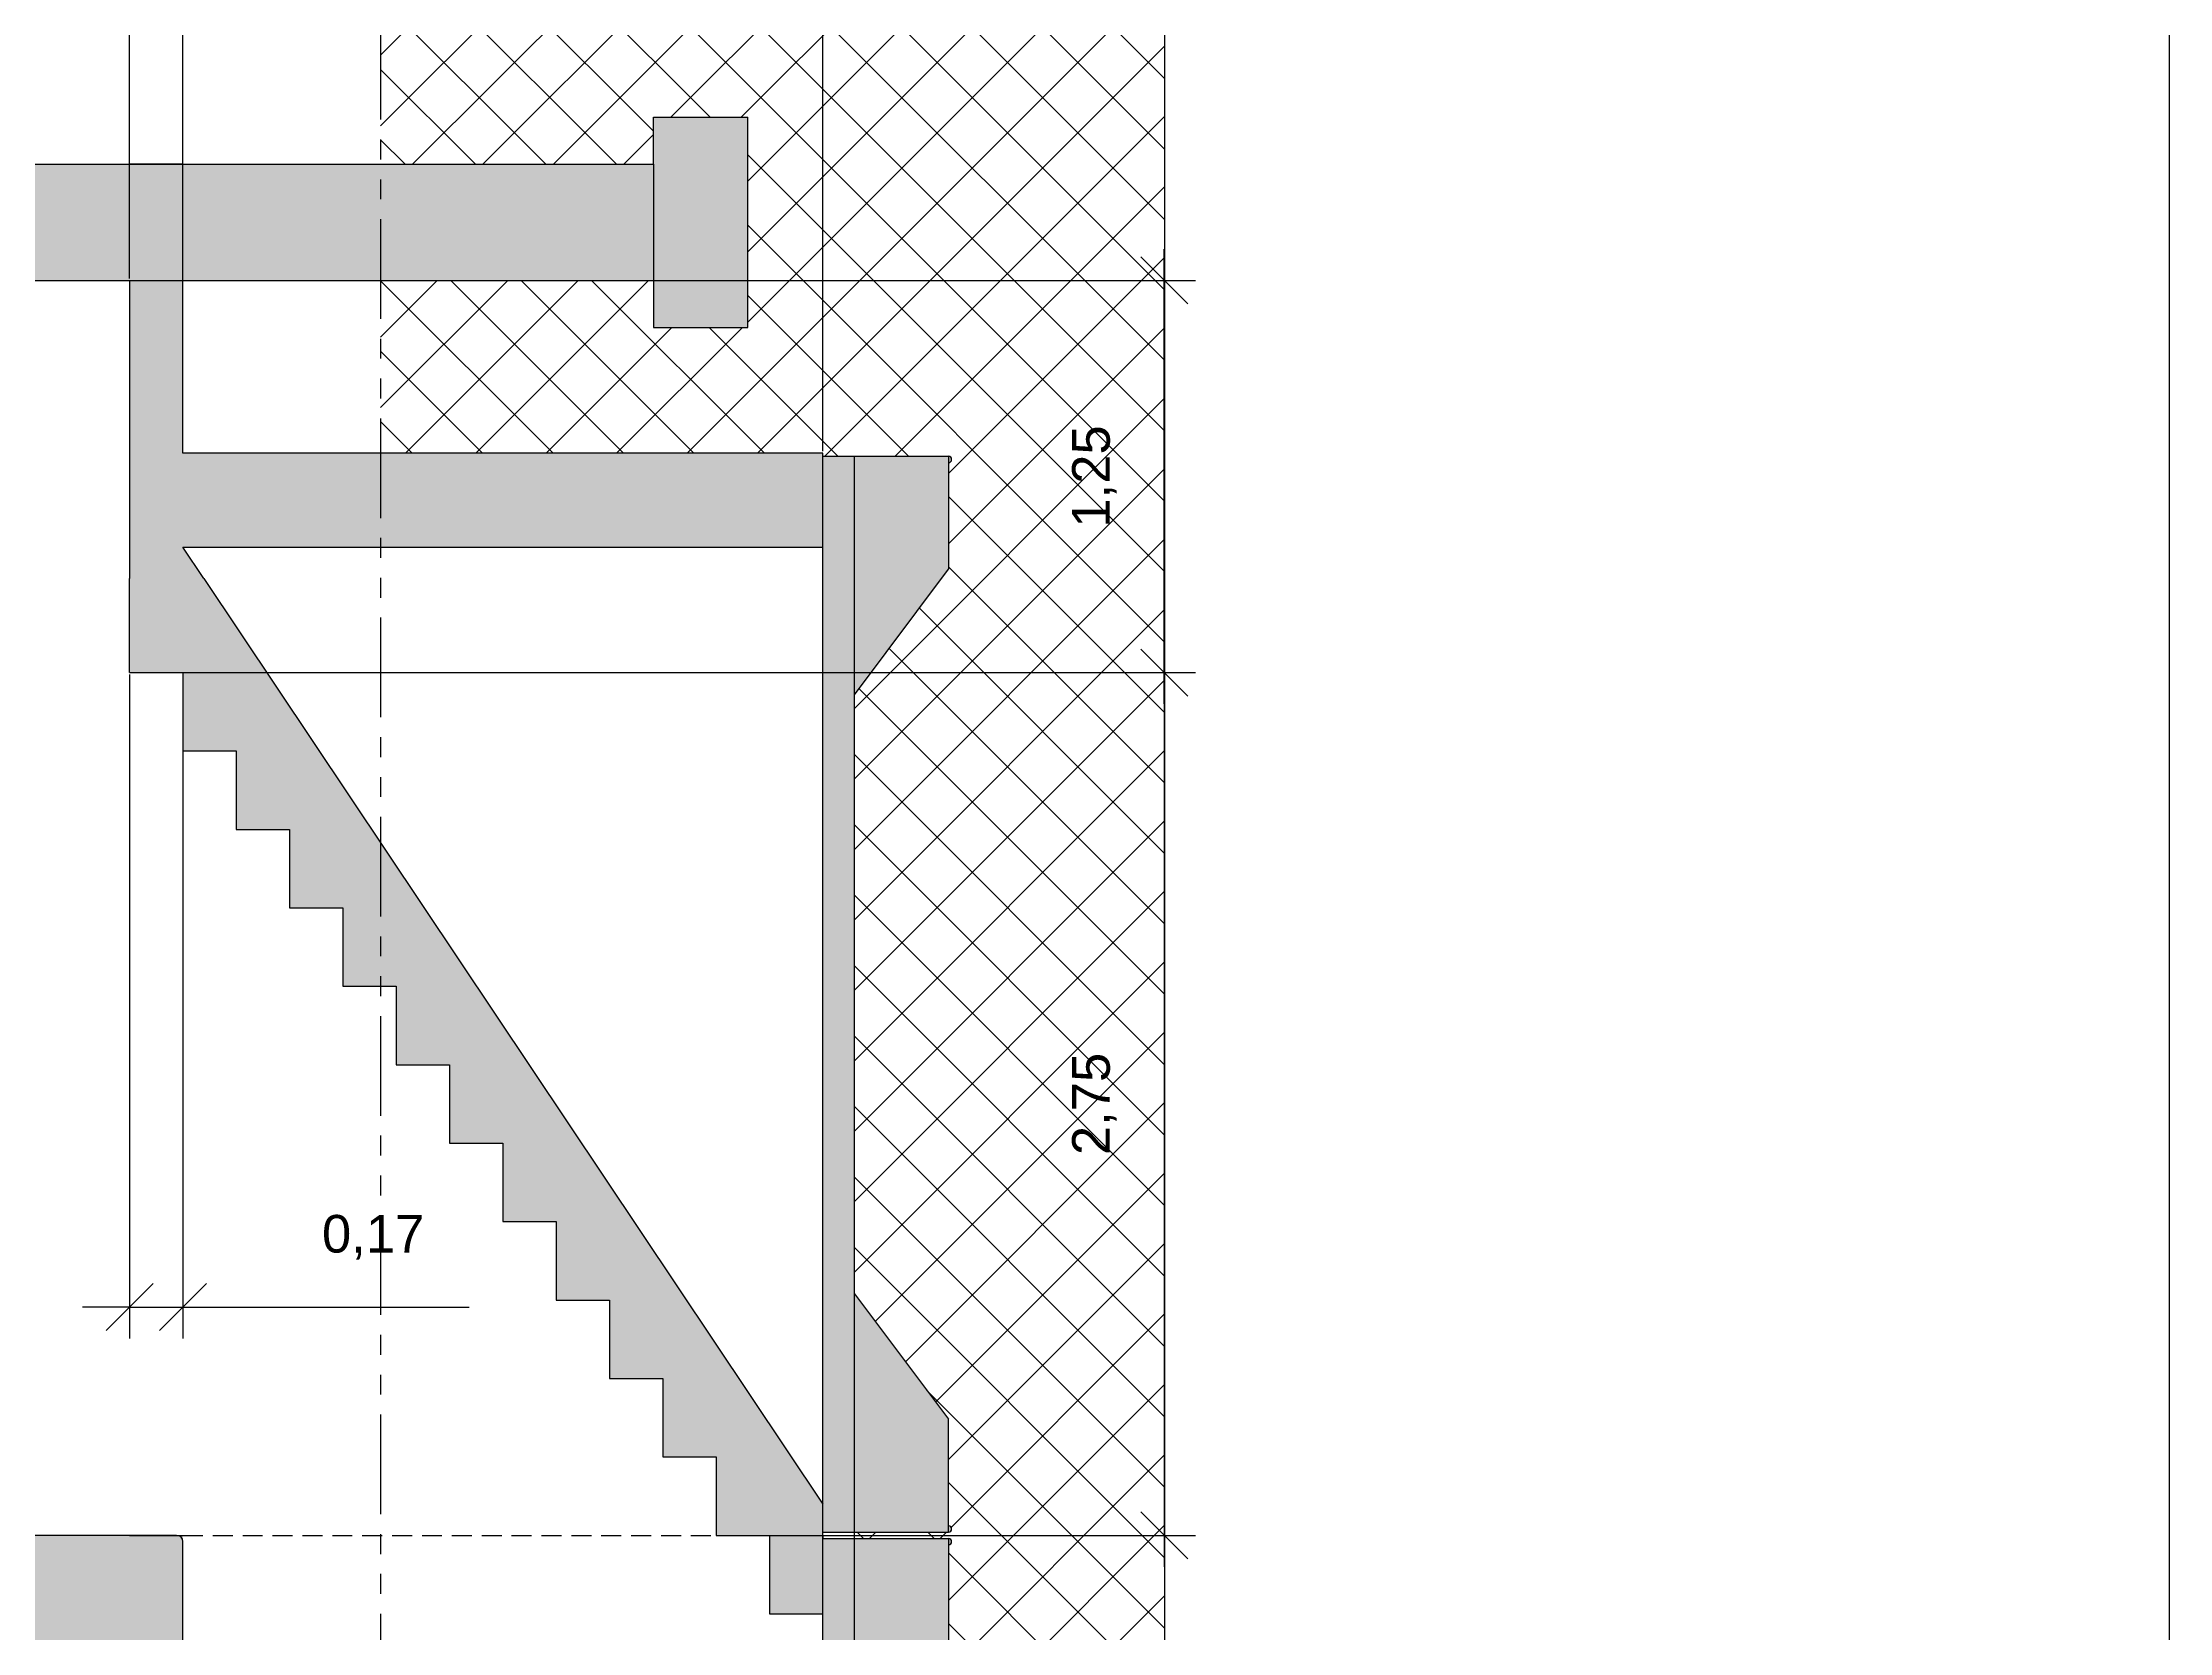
# Model space of a CAD drawing. Header units: millimetres. Extents: x -6247 to 53319, y -9113 to 41204.
# Drawn here: x 46540 to 53319, y 22834 to 27902 of the extents above; entities that cross this region are included whole.
import ezdxf

# ---------------------------------------------------------------- set-up
doc = ezdxf.new("R2010")
doc.units = ezdxf.units.MM
doc.linetypes.add('HIDDEN', pattern=[9.525, 6.35, -3.175])
doc.linetypes.add('PHANTOM2', pattern=[31.75, 15.875, -3.175, 3.175, -3.175, 3.175, -3.175])
doc.styles.get("Standard").update_dxf_attribs({"font": 'Arial.ttf', "height": 120})
doc.dimstyles.new('ISO-25', dxfattribs={"dimscale": 10, "dimtxt": 2.5, "dimasz": 15, "dimexe": 10, "dimexo": 0.625, "dimgap": 15, "dimtad": 1, "dimlfac": 0.001, "dimtxsty": 'Standard', "dimblk": 'OBLIQUE', "dimblk1": 'OBLIQUE', "dimblk2": 'OBLIQUE', "dimcen": 20, "dimdle": 10, "dimadec": 0, "dimazin": 0, "dimtfac": 1, "dimtmove": 0, "dimatfit": 3, "dimldrblk": 'OPEN90', "dimfxl": 1, "dimarcsym": 0})

# ---------------------------------------------------------------- blocks, each defined once
blk = doc.blocks.new('_Oblique')
at = {"color": 0, "linetype": 'ByBlock', "lineweight": -2}
blk.add_line((-0.5, -0.5), (0.5, 0.5), dxfattribs=at)
blk = doc.blocks.new('*D129')
at = {"color": 0, "lineweight": -2, "transparency": 16777216}
for p, q in [((46817.9, 25887.7), (46817.9, 23771.7)), ((46987.9, 25887.7), (46987.9, 23771.7)), ((46817.9, 23871.7), (46667.9, 23871.7)), ((46817.9, 23871.7), (46987.9, 23871.7)), ((46987.9, 23871.7), (47900.6, 23871.7))]:
    blk.add_line(p, q, dxfattribs=at)
at = {"layer": 'Defpoints', "color": 0, "transparency": 16777216}
for p in [(46817.9, 25893.9), (46987.9, 25893.9), (46987.9, 23871.7)]:
    blk.add_point(p, dxfattribs=at)
at = {"color": 0, "lineweight": -2, "transparency": 16777216, "xscale": 150, "yscale": 150, "zscale": 150}
blk.add_blockref('_Oblique', (46817.9, 23871.7), dxfattribs=at)
at = {"color": 0, "lineweight": -2, "transparency": 16777216, "xscale": 150, "yscale": 150, "zscale": 150, "rotation": 180}
blk.add_blockref('_Oblique', (46987.9, 23871.7), dxfattribs=at)
at = {"color": 0, "transparency": 16777216, "insert": (47594.2, 24094), "char_height": 120, "attachment_point": 5}
blk.add_mtext('0,17', dxfattribs=at)
blk = doc.blocks.new('_Open90')
at = {"color": 0, "linetype": 'ByBlock', "lineweight": -2}
for p, q in [((-0.5, 0.5), (0, 0)), ((0, 0), (-1, 0)), ((0, 0), (-0.5, -0.5))]:
    blk.add_line(p, q, dxfattribs=at)
blk = doc.blocks.new('*D131')
at = {"color": 0, "lineweight": -2, "transparency": 16777216}
for p, q in [((46817.9, 27150.2), (46817.9, 31260.1)), ((46987.9, 27150.2), (46987.9, 31260.1)), ((46817.9, 31160.1), (46667.9, 31160.1)), ((46817.9, 31160.1), (46987.9, 31160.1)), ((46987.9, 31160.1), (47137.9, 31160.1))]:
    blk.add_line(p, q, dxfattribs=at)
at = {"layer": 'Defpoints', "color": 0, "transparency": 16777216}
for p in [(46987.9, 31160.1), (46817.9, 27143.9), (46987.9, 27143.9)]:
    blk.add_point(p, dxfattribs=at)
at = {"color": 0, "lineweight": -2, "transparency": 16777216, "xscale": 150, "yscale": 150, "zscale": 150}
blk.add_blockref('_Oblique', (46817.9, 31160.1), dxfattribs=at)
at = {"color": 0, "lineweight": -2, "transparency": 16777216, "xscale": 150, "yscale": 150, "zscale": 150, "rotation": 180}
blk.add_blockref('_Oblique', (46987.9, 31160.1), dxfattribs=at)
at = {"color": 0, "transparency": 16777216, "insert": (46902.9, 31382.4), "char_height": 120, "attachment_point": 5}
blk.add_mtext('0,17', dxfattribs=at)
blk = doc.blocks.new('*D132')
at = {"color": 0, "lineweight": -2, "transparency": 16777216}
for p, q in [((50115.5, 25793.9), (50115.5, 27243.9)), ((46824.1, 27143.9), (50215.5, 27143.9)), ((46824.1, 25893.9), (50215.5, 25893.9))]:
    blk.add_line(p, q, dxfattribs=at)
at = {"layer": 'Defpoints', "color": 0, "transparency": 16777216}
for p in [(46817.9, 27143.9), (50115.5, 27143.9), (46817.9, 25893.9)]:
    blk.add_point(p, dxfattribs=at)
at = {"color": 0, "lineweight": -2, "transparency": 16777216, "xscale": 150, "yscale": 150, "zscale": 150}
for p, rotation in [((50115.5, 27143.9), 90), ((50115.5, 25893.9), 270)]:
    blk.add_blockref('_Oblique', p, dxfattribs=dict(at, rotation=rotation))
at = {"color": 0, "transparency": 16777216, "insert": (49893.2, 26518.9), "char_height": 120, "attachment_point": 5, "rotation": 90}
blk.add_mtext('1,25', dxfattribs=at)
blk = doc.blocks.new('*D133')
at = {"color": 0, "lineweight": -2, "transparency": 16777216}
for p, q in [((44217.9, 27150.2), (44217.9, 31260.2)), ((46817.9, 27150.2), (46817.9, 31260.2)), ((46917.9, 31160.2), (44117.9, 31160.2))]:
    blk.add_line(p, q, dxfattribs=at)
at = {"layer": 'Defpoints', "color": 0, "transparency": 16777216}
for p in [(44217.9, 31160.2), (44217.9, 27143.9), (46817.9, 27143.9)]:
    blk.add_point(p, dxfattribs=at)
at = {"color": 0, "lineweight": -2, "transparency": 16777216, "xscale": 150, "yscale": 150, "zscale": 150, "rotation": 180}
blk.add_blockref('_Oblique', (44217.9, 31160.2), dxfattribs=at)
at = {"color": 0, "lineweight": -2, "transparency": 16777216, "xscale": 150, "yscale": 150, "zscale": 150}
blk.add_blockref('_Oblique', (46817.9, 31160.2), dxfattribs=at)
at = {"color": 0, "transparency": 16777216, "insert": (45517.9, 31382.5), "char_height": 120, "attachment_point": 5}
blk.add_mtext('2,6', dxfattribs=at)
blk = doc.blocks.new('*D134')
at = {"color": 0, "lineweight": -2, "transparency": 16777216}
for p, q in [((46987.9, 26599.4), (46987.9, 31260.1)), ((49027.9, 26599.4), (49027.9, 31260.1)), ((46887.9, 31160.1), (49127.9, 31160.1))]:
    blk.add_line(p, q, dxfattribs=at)
at = {"layer": 'Defpoints', "color": 0, "transparency": 16777216}
for p in [(49027.9, 31160.1), (46987.9, 26593.2), (49027.9, 26593.2)]:
    blk.add_point(p, dxfattribs=at)
at = {"color": 0, "lineweight": -2, "transparency": 16777216, "xscale": 150, "yscale": 150, "zscale": 150, "rotation": 180}
blk.add_blockref('_Oblique', (46987.9, 31160.1), dxfattribs=at)
at = {"color": 0, "lineweight": -2, "transparency": 16777216, "xscale": 150, "yscale": 150, "zscale": 150}
blk.add_blockref('_Oblique', (49027.9, 31160.1), dxfattribs=at)
at = {"color": 0, "transparency": 16777216, "insert": (48007.9, 31382.4), "char_height": 120, "attachment_point": 5}
blk.add_mtext('2,04', dxfattribs=at)
blk = doc.blocks.new('*D135')
at = {"color": 0, "lineweight": -2, "transparency": 16777216}
for p, q in [((50115.5, 25993.9), (50115.5, 23043.9)), ((46824.1, 25893.9), (50215.5, 25893.9)), ((48694.1, 23143.9), (50215.5, 23143.9))]:
    blk.add_line(p, q, dxfattribs=at)
at = {"layer": 'Defpoints', "color": 0, "transparency": 16777216}
for p in [(46817.9, 25893.9), (48687.9, 23143.9), (50115.5, 23143.9)]:
    blk.add_point(p, dxfattribs=at)
at = {"color": 0, "lineweight": -2, "transparency": 16777216, "xscale": 150, "yscale": 150, "zscale": 150}
for p, rotation in [((50115.5, 25893.9), 90), ((50115.5, 23143.9), 270)]:
    blk.add_blockref('_Oblique', p, dxfattribs=dict(at, rotation=rotation))
at = {"color": 0, "transparency": 16777216, "insert": (49893.2, 24518.9), "char_height": 120, "attachment_point": 5, "rotation": 90}
blk.add_mtext('2,75', dxfattribs=at)

msp = doc.modelspace()

# ---------------------------------------------------------------- hatches: boundary and pattern name
h = msp.add_hatch()
h.set_pattern_fill('ANSI37', color=256, scale=50)
h.paths.add_polyline_path([(50117.876, 30513.923), (47617.876, 30513.923), (47617.876, 27513.923), (48487.876, 27513.923), (48487.876, 27663.923), (48787.876, 27663.923), (48787.876, 26993.923), (48487.876, 26993.923), (48487.876, 27143.923), (47617.876, 27143.923), (47617.876, 26593.17), (49027.876, 26593.17), (49027.876, 26583.17), (49427.876, 26583.17, -1), (49427.876, 26563.17), (49427.876, 26223.17), (49127.876, 25823.17), (49127.876, 23913.923), (49427.876, 23513.923), (49427.876, 23173.923, -1), (49427.876, 23153.923), (49127.876, 23153.923), (49127.876, 23133.923), (49427.876, 23133.923, -1), (49427.876, 23113.923), (49427.876, 22773.923), (49127.876, 22373.923), (49127.876, 17343.923), (49427.876, 16943.923), (49427.876, 16603.923, -1), (49427.876, 16583.923), (49027.876, 16583.923), (49027.876, 16573.923), (47617.876, 16573.923), (47617.876, 13573.923), (50117.876, 13573.923)])
h.paths.add_polyline_path([(50006.424, 26366.958), (50006.424, 26659.428), (49759.157, 26659.428), (49759.157, 26366.958)], flags=24)
h.paths.add_polyline_path([(47933.674, 28907.846), (48086.989, 28907.846), (48086.989, 29155.114), (47933.674, 29155.114)], flags=24)
h.paths.add_polyline_path([(50006.424, 24374.325), (50006.424, 24666.795), (49759.157, 24666.795), (49759.157, 24374.325)], flags=24)
h = msp.add_hatch(color=256)
h.dxf.hatch_style = 1
h.paths.add_polyline_path([(44217.876, 27143.923), (47617.876, 27143.923), (47617.876, 27513.923), (46987.876, 27513.923), (46817.876, 27513.923), (44017.876, 27513.923), (44017.876, 27813.923), (43717.876, 27813.923), (43566.626, 22942.622), (42617.972, 19798.419), (43717.876, 16273.923), (44017.876, 16273.923), (44017.876, 16573.923), (44667.876, 16573.923), (46817.876, 16573.923), (47617.876, 16573.923), (47617.876, 16943.923), (44667.876, 16943.923), (43831.696, 16943.923), (42983.412, 19798.016), (43837.857, 22774.759), (46987.876, 22774.759), (46987.876, 23143.923), (44217.876, 23143.923)])
h.paths.add_polyline_path([(48487.876, 27513.923), (47617.876, 27513.923), (47617.876, 27143.923), (48487.876, 27143.923)])
h.paths.add_polyline_path([(48787.876, 27663.923), (48487.876, 27663.923), (48487.876, 27513.923), (48487.876, 27143.923), (48487.876, 26993.923), (48787.876, 26993.923)])
h.paths.add_polyline_path([(47617.876, 26593.17), (46987.876, 26593.17), (46987.876, 27143.923), (46817.876, 27143.923), (46817.876, 26193.923), (46817.876, 25893.923), (46987.876, 25893.923), (46987.876, 25643.923), (47157.876, 25643.923), (47157.876, 25393.923), (47327.876, 25393.923), (47327.876, 25143.923), (47497.876, 25143.923), (47497.876, 24893.923), (47617.876, 24893.923), (47617.876, 25351.133), (47054.249, 26193.923), (46987.876, 26293.17), (47617.876, 26293.17)], flags=17)
h.paths.add_polyline_path([(49027.876, 26593.17), (47617.876, 26593.17), (47617.876, 26293.17), (49027.876, 26293.17)])
h.paths.add_polyline_path([(49427.876, 26583.17), (49127.876, 26583.17), (49127.876, 25823.17), (49427.876, 26223.17)])
h.paths.add_polyline_path([(49127.876, 26583.17), (49027.876, 26583.17), (49027.876, 26293.17), (49027.876, 23153.923), (49127.876, 23153.923)])
h.paths.add_polyline_path([(49427.876, 23513.923), (49127.876, 23913.923), (49127.876, 23153.923), (49427.876, 23153.923)])
h.paths.add_polyline_path([(49427.876, 23133.923), (49127.876, 23133.923), (49127.876, 22373.923), (49427.876, 22773.923)], flags=17)
h.paths.add_polyline_path([(49427.876, 23173.923), (49427.876, 23153.923, 1)])
h.paths.add_polyline_path([(49427.876, 23133.923), (49427.876, 23113.923, 1)])
h.paths.add_polyline_path([(49427.876, 26583.17), (49427.876, 26563.17, 1)])
h.paths.add_polyline_path([(49127.876, 23133.923), (49027.876, 23133.923), (49027.876, 16583.923), (49127.876, 16583.923), (49427.876, 16583.923), (49427.876, 16943.923), (49127.876, 17343.923)])
h.paths.add_polyline_path([(49027.876, 21823.923), (47617.876, 21823.923), (47617.876, 21723.923), (49027.876, 21723.923)])
h.paths.add_polyline_path([(49027.876, 19823.923), (47617.876, 19823.923), (47617.876, 19673.923), (49027.876, 19673.923)])
h.paths.add_polyline_path([(47617.876, 19823.923), (46987.876, 19823.923), (46987.876, 19673.923), (47617.876, 19673.923)], flags=17)
h.paths.add_polyline_path([(47617.876, 21823.923), (46987.876, 21823.923), (46987.876, 21723.923), (47617.876, 21723.923)], flags=17)
h.paths.add_polyline_path([(46987.876, 22774.759), (46817.876, 22774.759), (46817.876, 16943.923), (46987.876, 16943.923)], flags=17)
h.paths.add_polyline_path([(47617.876, 25351.133), (47617.876, 24893.923), (47667.876, 24893.923), (47667.876, 24643.923), (47837.876, 24643.923), (47837.876, 24393.923), (48007.876, 24393.923), (48007.876, 24143.923), (48177.876, 24143.923), (48177.876, 23893.923), (48347.876, 23893.923), (48347.876, 23643.923), (48517.876, 23643.923), (48517.876, 23393.923), (48687.876, 23393.923), (48687.876, 23143.923), (49027.876, 23143.923), (49027.876, 23153.923), (49027.876, 23242.763)])
h.paths.add_polyline_path([(49027.876, 23143.923), (48857.876, 23143.923), (48857.876, 22893.923), (49027.876, 22893.923)])
h.paths.add_polyline_path([(49027.876, 16943.923), (47617.876, 16943.923), (47617.876, 16573.923), (49027.876, 16573.923), (49027.876, 16583.923)])
h.paths.add_polyline_path([(44217.876, 22774.759), (44017.876, 22774.759), (44017.876, 16943.923), (44217.876, 16943.923)], flags=17)
h.paths.add_polyline_path([(46817.876, 19973.923), (44217.876, 19973.923), (44217.876, 19823.923), (46817.876, 19823.923)], flags=17)

# ---------------------------------------------------------------- linework, layer by layer
at = {"color": 32, "linetype": 'PHANTOM2', "ltscale": 20}
msp.add_line((47617.876, 30513.923), (47617.876, 13573.923), dxfattribs=at)
for p, q in [((50117.876, 13573.923), (50117.876, 30513.923)), ((48487.876, 27513.923), (48487.876, 27663.923)), ((48487.876, 27663.923), (48787.876, 27663.923)), ((48787.876, 26993.923), (48787.876, 27663.923)), ((44017.876, 27513.923), (46817.876, 27513.923)), ((46817.876, 27513.923), (47617.876, 27513.923)), ((46987.876, 27513.923), (46817.876, 27513.923)), ((46987.876, 27513.923), (48487.876, 27513.923)), ((48487.876, 27513.923), (48487.876, 27143.923)), ((44217.876, 27143.923), (47617.876, 27143.923)), ((46817.876, 27143.923), (46817.876, 26193.923)), ((46987.876, 26593.17), (46987.876, 27143.923)), ((47617.876, 27143.923), (48487.876, 27143.923)), ((48487.876, 27143.923), (48487.876, 26993.923)), ((48487.876, 26993.923), (48787.876, 26993.923)), ((49027.876, 26593.17), (46987.876, 26593.17)), ((49027.876, 16573.923), (49027.876, 26593.17)), ((49027.876, 26293.17), (49027.876, 26593.17)), ((49027.876, 26583.17), (49427.876, 26583.17)), ((49127.876, 23133.923), (49127.876, 26583.17)), ((49427.876, 26583.17), (49427.876, 26223.17)), ((47054.249, 26193.923), (46987.876, 26293.17)), ((46987.876, 26293.17), (49027.876, 26293.17)), ((46817.876, 25893.923), (46817.876, 26193.923)), ((47054.249, 26193.923), (49027.876, 23242.763)), ((49127.876, 25823.17), (49427.876, 26223.17)), ((46817.876, 25893.923), (46987.876, 25893.923)), ((46987.876, 25893.923), (46987.876, 25643.923)), ((46987.876, 25643.923), (47157.876, 25643.923)), ((47157.876, 25643.923), (47157.876, 25393.923)), ((47157.876, 25393.923), (47327.876, 25393.923)), ((47327.876, 25393.923), (47327.876, 25143.923)), ((47327.876, 25143.923), (47497.876, 25143.923)), ((47497.876, 25143.923), (47497.876, 24893.923)), ((47497.876, 24893.923), (47667.876, 24893.923)), ((47667.876, 24893.923), (47667.876, 24643.923)), ((47667.876, 24643.923), (47837.876, 24643.923)), ((47837.876, 24643.923), (47837.876, 24393.923)), ((47837.876, 24393.923), (48007.876, 24393.923)), ((48007.876, 24393.923), (48007.876, 24143.923)), ((48007.876, 24143.923), (48177.876, 24143.923)), ((48177.876, 24143.923), (48177.876, 23893.923)), ((48177.876, 23893.923), (48347.876, 23893.923)), ((48347.876, 23893.923), (48347.876, 23643.923)), ((49127.876, 23913.923), (49427.876, 23513.923)), ((48347.876, 23643.923), (48517.876, 23643.923)), ((48517.876, 23643.923), (48517.876, 23393.923)), ((49427.876, 23153.923), (49427.876, 23513.923)), ((48517.876, 23393.923), (48687.876, 23393.923)), ((48687.876, 23393.923), (48687.876, 23143.923)), ((46967.876, 23143.923), (44217.876, 23143.923)), ((46817.876, 23143.923), (46987.876, 23143.923)), ((46987.876, 16943.923), (46987.876, 23123.923)), ((48687.876, 23143.923), (48857.876, 23143.923)), ((48857.876, 23143.923), (48857.876, 22893.923)), ((49027.876, 23153.923), (49427.876, 23153.923)), ((49027.876, 23143.923), (49027.876, 23153.923)), ((49027.876, 23143.923), (49027.876, 23133.923)), ((49027.876, 23133.923), (49427.876, 23133.923)), ((49127.876, 17343.923), (49127.876, 23133.923)), ((49427.876, 23133.923), (49427.876, 22773.923)), ((48857.876, 22893.923), (49027.876, 22893.923))]:
    msp.add_line(p, q)
at = {"linetype": 'HIDDEN', "ltscale": 10}
msp.add_line((46987.876, 23143.923), (49027.876, 23143.923), dxfattribs=at)
msp.add_lwpolyline([(-6246.785, -9113.353), (53319.484, -9113.353), (53319.484, 41203.667), (-6246.785, 41203.667)], close=True)
for centre, radius, start in [((49427.876, 26573.17), 10, 270), ((46967.876, 23123.923), 20, 0), ((49427.876, 23163.923), 10, 270), ((49427.876, 23123.923), 10, 270)]:
    msp.add_arc(centre, radius, start, 90)

# ---------------------------------------------------------------- dimensions: what is measured, and where the dimension line sits
for base, p1, p2, picture, middle in [((44217.876, 31160.191), (46817.876, 27143.923), (44217.876, 27143.923), '*D133', (45517.876, 31160.191)), ((46987.876, 31160.136), (46817.876, 27143.923), (46987.876, 27143.923), '*D131', (46902.876, 31160.136)), ((49027.876, 31160.136), (46987.876, 26593.17), (49027.876, 26593.17), '*D134', (48007.876, 31160.136))]:
    dim = msp.add_linear_dim(base=base, p1=p1, p2=p2, dimstyle='ISO-25')
    dim.commit()
    dim.dimension.update_dxf_attribs({"geometry": picture, "text_midpoint": middle, "dimtype": 160})
for base, p2, picture, middle in [((50115.459, 27143.923), (46817.876, 27143.923), '*D132', (49893.181, 26518.923)), ((50115.459, 23143.923), (48687.876, 23143.923), '*D135', (49893.181, 24518.923))]:
    dim = msp.add_linear_dim(base=base, p1=(46817.876, 25893.923), p2=p2, angle=90, dimstyle='ISO-25')
    dim.commit()
    dim.dimension.update_dxf_attribs({"geometry": picture, "text_midpoint": middle})
dim = msp.add_linear_dim(base=(46987.876, 23871.69), p1=(46817.876, 25893.923), p2=(46987.876, 25893.923), dimstyle='ISO-25')
dim.commit()
dim.dimension.update_dxf_attribs({"geometry": '*D129', "text_midpoint": (47594.22, 24093.969)})

doc.saveas('drawing.dxf')
